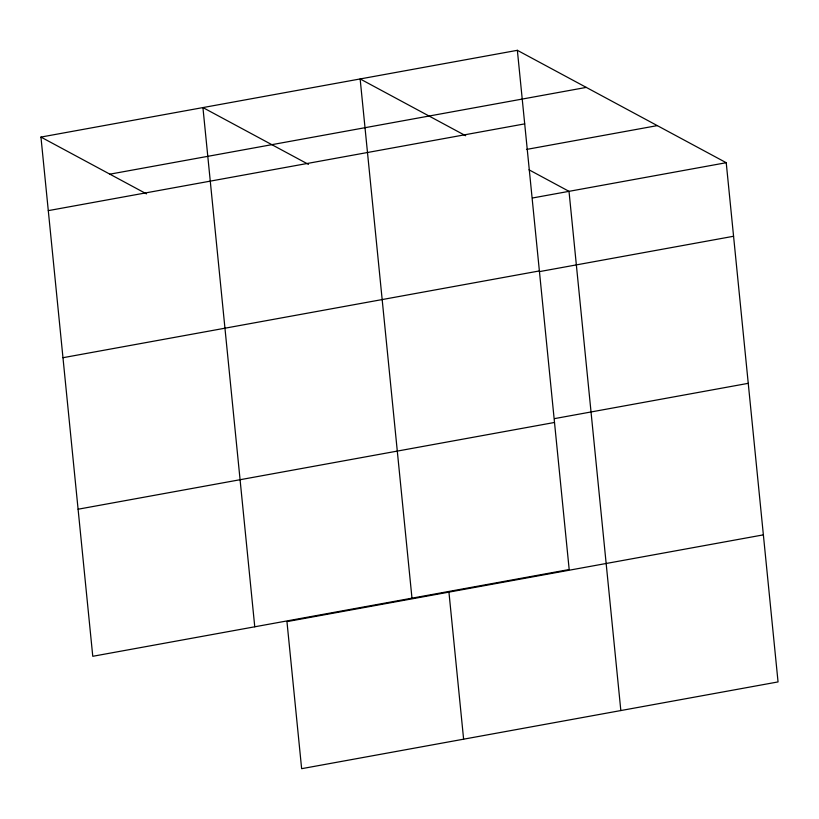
<?xml version="1.0" encoding="UTF-8"?>
<svg xmlns="http://www.w3.org/2000/svg" width="819" height="819" viewBox="0 0 819 819"><rect width="100%" height="100%" fill="white"/><g stroke="black" fill="none" stroke-linecap="round" stroke-linejoin="round"><path stroke-width="1.23" d="M517.362 50.317L569.185 569.533L92.772 656.295L40.95 137.08L517.362 50.317L726.228 162.705L778.05 681.92L301.638 768.683L286.957 621.621L763.369 534.858M109.879 174.171L586.291 87.398M48.29 210.637L524.703 123.874M526.494 149.437L657.299 125.614M532.534 197.983L726.228 162.705M62.971 357.708L539.383 270.935M539.875 271.539L733.568 236.271M554.555 418.611L748.249 383.333M78.092 509.223L554.514 422.461M465.683 135.739L360.145 78.941L411.977 598.157M528.992 169.799L569.01 191.339L620.833 710.554M308.466 164.373L202.928 107.576L254.76 626.791M40.95 137.08L146.488 193.868M448.935 592.117L463.615 739.188"/></g></svg>
